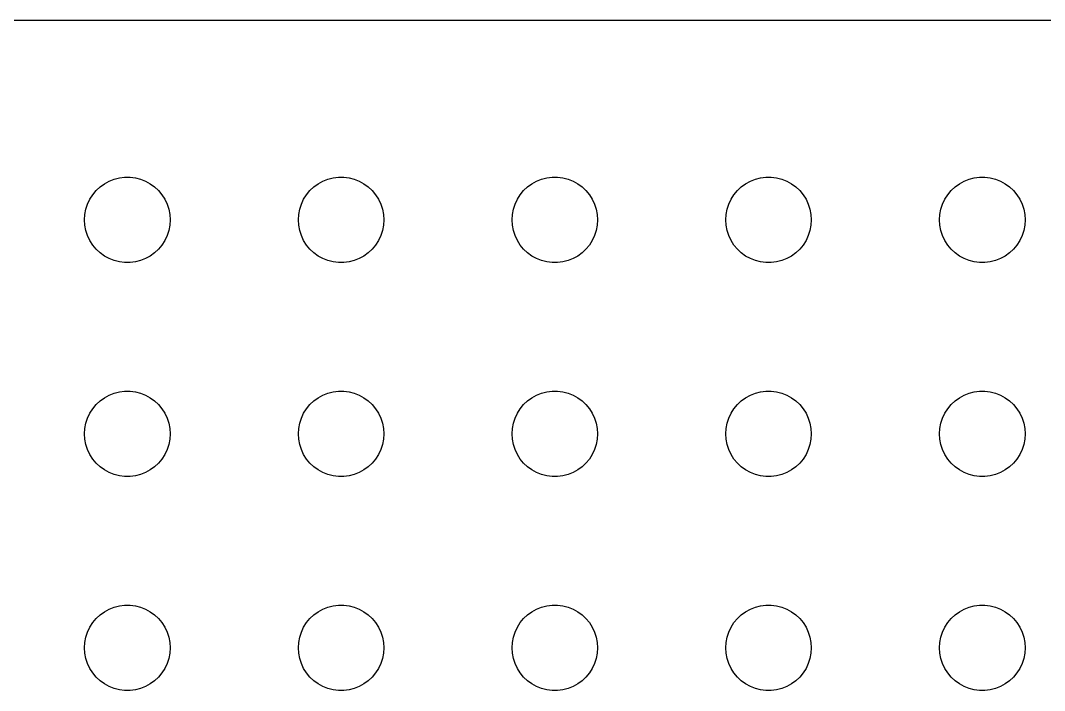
# Model space of a CAD drawing. Header units: metres. Extents: x -134 to 134, y 518 to 1078.
# Drawn here: x -3.75 to 32.18, y 940.5 to 963.99 of the extents above; entities that cross this region are included whole.
import ezdxf

# ---------------------------------------------------------------- set-up
doc = ezdxf.new("R2010")
doc.units = ezdxf.units.M

msp = doc.modelspace()

# ---------------------------------------------------------------- linework, layer by layer
for p, q in [((129.814, 963.99), (-129.814, 963.99)), ((-0.80373, 958.266), (-0.63866, 958.357)), ((-0.63866, 958.357), (-0.46352, 958.427)), ((-0.46352, 958.427), (-0.28107, 958.473)), ((-0.28107, 958.473), (-0.09418, 958.497)), ((-0.09418, 958.497), (0.09418, 958.497)), ((0.09418, 958.497), (0.28107, 958.473)), ((0.28107, 958.473), (0.46352, 958.427)), ((0.46352, 958.427), (0.63866, 958.357)), ((0.63866, 958.357), (0.80373, 958.266)), ((6.69626, 958.266), (6.86133, 958.357)), ((6.86133, 958.357), (7.03647, 958.427)), ((7.03647, 958.427), (7.21892, 958.473)), ((7.21892, 958.473), (7.40581, 958.497)), ((7.40581, 958.497), (7.59418, 958.497)), ((7.59418, 958.497), (7.78107, 958.473)), ((7.78107, 958.473), (7.96352, 958.427)), ((7.96352, 958.427), (8.13866, 958.357)), ((8.13866, 958.357), (8.30373, 958.266)), ((14.1963, 958.266), (14.3613, 958.357)), ((14.3613, 958.357), (14.5365, 958.427)), ((14.5365, 958.427), (14.7189, 958.473)), ((14.7189, 958.473), (14.9058, 958.497)), ((14.9058, 958.497), (15.0942, 958.497)), ((15.0942, 958.497), (15.2811, 958.473)), ((15.2811, 958.473), (15.4635, 958.427)), ((15.4635, 958.427), (15.6387, 958.357)), ((15.6387, 958.357), (15.8037, 958.266)), ((21.6963, 958.266), (21.8613, 958.357)), ((21.8613, 958.357), (22.0365, 958.427)), ((22.0365, 958.427), (22.2189, 958.473)), ((22.2189, 958.473), (22.4058, 958.497)), ((22.4058, 958.497), (22.5942, 958.497)), ((22.5942, 958.497), (22.7811, 958.473)), ((22.7811, 958.473), (22.9635, 958.427)), ((22.9635, 958.427), (23.1387, 958.357)), ((23.1387, 958.357), (23.3037, 958.266)), ((29.1963, 958.266), (29.3613, 958.357)), ((29.3613, 958.357), (29.5365, 958.427)), ((29.5365, 958.427), (29.7189, 958.473)), ((29.7189, 958.473), (29.9058, 958.497)), ((29.9058, 958.497), (30.0942, 958.497)), ((30.0942, 958.497), (30.2811, 958.473)), ((30.2811, 958.473), (30.4635, 958.427)), ((30.4635, 958.427), (30.6387, 958.357)), ((30.6387, 958.357), (30.8037, 958.266)), ((-1.21352, 957.882), (-1.09344, 958.027)), ((-1.09344, 958.027), (-0.95613, 958.156)), ((-0.95613, 958.156), (-0.80373, 958.266)), ((0.80373, 958.266), (0.95613, 958.156)), ((0.95613, 958.156), (1.09344, 958.027)), ((1.09344, 958.027), (1.21352, 957.882)), ((6.28647, 957.882), (6.40654, 958.027)), ((6.40654, 958.027), (6.54385, 958.156)), ((6.54385, 958.156), (6.69626, 958.266)), ((8.30373, 958.266), (8.45613, 958.156)), ((8.45613, 958.156), (8.59344, 958.027)), ((8.59344, 958.027), (8.71352, 957.882)), ((13.7865, 957.882), (13.9065, 958.027)), ((13.9065, 958.027), (14.0439, 958.156)), ((14.0439, 958.156), (14.1963, 958.266)), ((15.8037, 958.266), (15.9561, 958.156)), ((15.9561, 958.156), (16.0934, 958.027)), ((16.0934, 958.027), (16.2135, 957.882)), ((21.2865, 957.882), (21.4065, 958.027)), ((21.4065, 958.027), (21.5439, 958.156)), ((21.5439, 958.156), (21.6963, 958.266)), ((23.3037, 958.266), (23.4561, 958.156)), ((23.4561, 958.156), (23.5934, 958.027)), ((23.5934, 958.027), (23.7135, 957.882)), ((28.7865, 957.882), (28.9065, 958.027)), ((28.9065, 958.027), (29.0439, 958.156)), ((29.0439, 958.156), (29.1963, 958.266)), ((30.8037, 958.266), (30.9561, 958.156)), ((30.9561, 958.156), (31.0934, 958.027)), ((31.0934, 958.027), (31.2135, 957.882)), ((-1.39465, 957.552), (-1.31445, 957.723)), ((-1.31445, 957.723), (-1.21352, 957.882)), ((1.21352, 957.882), (1.31445, 957.723)), ((1.31445, 957.723), (1.39465, 957.552)), ((6.10533, 957.552), (6.18553, 957.723)), ((6.18553, 957.723), (6.28647, 957.882)), ((8.71352, 957.882), (8.81445, 957.723)), ((8.81445, 957.723), (8.89465, 957.552)), ((13.6053, 957.552), (13.6855, 957.723)), ((13.6855, 957.723), (13.7865, 957.882)), ((16.2135, 957.882), (16.3145, 957.723)), ((16.3145, 957.723), (16.3947, 957.552)), ((21.1053, 957.552), (21.1855, 957.723)), ((21.1855, 957.723), (21.2865, 957.882)), ((23.7135, 957.882), (23.8145, 957.723)), ((23.8145, 957.723), (23.8947, 957.552)), ((28.6053, 957.552), (28.6855, 957.723)), ((28.6855, 957.723), (28.7865, 957.882)), ((31.2135, 957.882), (31.3145, 957.723)), ((31.3145, 957.723), (31.3947, 957.552)), ((-1.48816, 957.188), (-1.45287, 957.373)), ((-1.45287, 957.373), (-1.39465, 957.552)), ((1.39465, 957.552), (1.45287, 957.373)), ((1.45287, 957.373), (1.48816, 957.188)), ((6.01183, 957.188), (6.04712, 957.373)), ((6.04712, 957.373), (6.10533, 957.552)), ((8.89465, 957.552), (8.95287, 957.373)), ((8.95287, 957.373), (8.98816, 957.188)), ((13.5118, 957.188), (13.5471, 957.373)), ((13.5471, 957.373), (13.6053, 957.552)), ((16.3947, 957.552), (16.4529, 957.373)), ((16.4529, 957.373), (16.4882, 957.188)), ((21.0118, 957.188), (21.0471, 957.373)), ((21.0471, 957.373), (21.1053, 957.552)), ((23.8947, 957.552), (23.9529, 957.373)), ((23.9529, 957.373), (23.9882, 957.188)), ((28.5118, 957.188), (28.5471, 957.373)), ((28.5471, 957.373), (28.6053, 957.552)), ((31.3947, 957.552), (31.4529, 957.373)), ((31.4529, 957.373), (31.4882, 957.188)), ((-1.5, 957), (-1.48816, 957.188)), ((-1.48816, 956.812), (-1.5, 957)), ((1.48816, 957.188), (1.5, 957)), ((1.5, 957), (1.48816, 956.812)), ((6, 957), (6.01183, 957.188)), ((6.01183, 956.812), (6, 957)), ((8.98816, 957.188), (9, 957)), ((9, 957), (8.98816, 956.812)), ((13.5, 957), (13.5118, 957.188)), ((13.5118, 956.812), (13.5, 957)), ((16.4882, 957.188), (16.5, 957)), ((16.5, 957), (16.4882, 956.812)), ((21, 957), (21.0118, 957.188)), ((21.0118, 956.812), (21, 957)), ((23.9882, 957.188), (24, 957)), ((24, 957), (23.9882, 956.812)), ((28.5, 957), (28.5118, 957.188)), ((28.5118, 956.812), (28.5, 957)), ((31.4882, 957.188), (31.5, 957)), ((31.5, 957), (31.4882, 956.812)), ((-1.45287, 956.627), (-1.48816, 956.812)), ((-1.39465, 956.448), (-1.45287, 956.627)), ((1.45287, 956.627), (1.39465, 956.448)), ((1.48816, 956.812), (1.45287, 956.627)), ((6.04712, 956.627), (6.01183, 956.812)), ((6.10533, 956.448), (6.04712, 956.627)), ((8.95287, 956.627), (8.89465, 956.448)), ((8.98816, 956.812), (8.95287, 956.627)), ((13.5471, 956.627), (13.5118, 956.812)), ((13.6053, 956.448), (13.5471, 956.627)), ((16.4529, 956.627), (16.3947, 956.448)), ((16.4882, 956.812), (16.4529, 956.627)), ((21.0471, 956.627), (21.0118, 956.812)), ((21.1053, 956.448), (21.0471, 956.627)), ((23.9529, 956.627), (23.8947, 956.448)), ((23.9882, 956.812), (23.9529, 956.627)), ((28.5471, 956.627), (28.5118, 956.812)), ((28.6053, 956.448), (28.5471, 956.627)), ((31.4529, 956.627), (31.3947, 956.448)), ((31.4882, 956.812), (31.4529, 956.627)), ((-1.31445, 956.277), (-1.39465, 956.448)), ((-1.21352, 956.118), (-1.31445, 956.277)), ((1.31445, 956.277), (1.21352, 956.118)), ((1.39465, 956.448), (1.31445, 956.277)), ((6.18553, 956.277), (6.10533, 956.448)), ((6.28647, 956.118), (6.18553, 956.277)), ((8.81445, 956.277), (8.71352, 956.118)), ((8.89465, 956.448), (8.81445, 956.277)), ((13.6855, 956.277), (13.6053, 956.448)), ((13.7865, 956.118), (13.6855, 956.277)), ((16.3145, 956.277), (16.2135, 956.118)), ((16.3947, 956.448), (16.3145, 956.277)), ((21.1855, 956.277), (21.1053, 956.448)), ((21.2865, 956.118), (21.1855, 956.277)), ((23.8145, 956.277), (23.7135, 956.118)), ((23.8947, 956.448), (23.8145, 956.277)), ((28.6855, 956.277), (28.6053, 956.448)), ((28.7865, 956.118), (28.6855, 956.277)), ((31.3145, 956.277), (31.2135, 956.118)), ((31.3947, 956.448), (31.3145, 956.277)), ((-1.09344, 955.973), (-1.21352, 956.118)), ((-0.95613, 955.844), (-1.09344, 955.973)), ((-0.80373, 955.734), (-0.95613, 955.844)), ((0.95613, 955.844), (0.80373, 955.734)), ((1.09344, 955.973), (0.95613, 955.844)), ((1.21352, 956.118), (1.09344, 955.973)), ((6.40654, 955.973), (6.28647, 956.118)), ((6.54385, 955.844), (6.40654, 955.973)), ((6.69626, 955.734), (6.54385, 955.844)), ((8.45613, 955.844), (8.30373, 955.734)), ((8.59344, 955.973), (8.45613, 955.844)), ((8.71352, 956.118), (8.59344, 955.973)), ((13.9065, 955.973), (13.7865, 956.118)), ((14.0439, 955.844), (13.9065, 955.973)), ((14.1963, 955.734), (14.0439, 955.844)), ((15.9561, 955.844), (15.8037, 955.734)), ((16.0934, 955.973), (15.9561, 955.844)), ((16.2135, 956.118), (16.0934, 955.973)), ((21.4065, 955.973), (21.2865, 956.118)), ((21.5439, 955.844), (21.4065, 955.973)), ((21.6963, 955.734), (21.5439, 955.844)), ((23.4561, 955.844), (23.3037, 955.734)), ((23.5934, 955.973), (23.4561, 955.844)), ((23.7135, 956.118), (23.5934, 955.973)), ((28.9065, 955.973), (28.7865, 956.118)), ((29.0439, 955.844), (28.9065, 955.973)), ((29.1963, 955.734), (29.0439, 955.844)), ((30.9561, 955.844), (30.8037, 955.734)), ((31.0934, 955.973), (30.9561, 955.844)), ((31.2135, 956.118), (31.0934, 955.973)), ((-0.63866, 955.643), (-0.80373, 955.734)), ((-0.46352, 955.573), (-0.63866, 955.643)), ((-0.28107, 955.527), (-0.46352, 955.573)), ((-0.09418, 955.503), (-0.28107, 955.527)), ((0.09418, 955.503), (-0.09418, 955.503)), ((0.28107, 955.527), (0.09418, 955.503)), ((0.46352, 955.573), (0.28107, 955.527)), ((0.63866, 955.643), (0.46352, 955.573)), ((0.80373, 955.734), (0.63866, 955.643)), ((6.86133, 955.643), (6.69626, 955.734)), ((7.03647, 955.573), (6.86133, 955.643)), ((7.21892, 955.527), (7.03647, 955.573)), ((7.40581, 955.503), (7.21892, 955.527)), ((7.59418, 955.503), (7.40581, 955.503)), ((7.78107, 955.527), (7.59418, 955.503)), ((7.96352, 955.573), (7.78107, 955.527)), ((8.13866, 955.643), (7.96352, 955.573)), ((8.30373, 955.734), (8.13866, 955.643)), ((14.3613, 955.643), (14.1963, 955.734)), ((14.5365, 955.573), (14.3613, 955.643)), ((14.7189, 955.527), (14.5365, 955.573)), ((14.9058, 955.503), (14.7189, 955.527)), ((15.0942, 955.503), (14.9058, 955.503)), ((15.2811, 955.527), (15.0942, 955.503)), ((15.4635, 955.573), (15.2811, 955.527)), ((15.6387, 955.643), (15.4635, 955.573)), ((15.8037, 955.734), (15.6387, 955.643)), ((21.8613, 955.643), (21.6963, 955.734)), ((22.0365, 955.573), (21.8613, 955.643)), ((22.2189, 955.527), (22.0365, 955.573)), ((22.4058, 955.503), (22.2189, 955.527)), ((22.5942, 955.503), (22.4058, 955.503)), ((22.7811, 955.527), (22.5942, 955.503)), ((22.9635, 955.573), (22.7811, 955.527)), ((23.1387, 955.643), (22.9635, 955.573)), ((23.3037, 955.734), (23.1387, 955.643)), ((29.3613, 955.643), (29.1963, 955.734)), ((29.5365, 955.573), (29.3613, 955.643)), ((29.7189, 955.527), (29.5365, 955.573)), ((29.9058, 955.503), (29.7189, 955.527)), ((30.0942, 955.503), (29.9058, 955.503)), ((30.2811, 955.527), (30.0942, 955.503)), ((30.4635, 955.573), (30.2811, 955.527)), ((30.6387, 955.643), (30.4635, 955.573)), ((30.8037, 955.734), (30.6387, 955.643)), ((-0.80373, 950.766), (-0.63866, 950.857)), ((-0.63866, 950.857), (-0.46352, 950.927)), ((-0.46352, 950.927), (-0.28107, 950.973)), ((-0.28107, 950.973), (-0.09418, 950.997)), ((-0.09418, 950.997), (0.09418, 950.997)), ((0.09418, 950.997), (0.28107, 950.973)), ((0.28107, 950.973), (0.46352, 950.927)), ((0.46352, 950.927), (0.63866, 950.857)), ((0.63866, 950.857), (0.80373, 950.766)), ((6.69626, 950.766), (6.86133, 950.857)), ((6.86133, 950.857), (7.03647, 950.927)), ((7.03647, 950.927), (7.21892, 950.973)), ((7.21892, 950.973), (7.40581, 950.997)), ((7.40581, 950.997), (7.59418, 950.997)), ((7.59418, 950.997), (7.78107, 950.973)), ((7.78107, 950.973), (7.96352, 950.927)), ((7.96352, 950.927), (8.13866, 950.857)), ((8.13866, 950.857), (8.30373, 950.766)), ((14.1963, 950.766), (14.3613, 950.857)), ((14.3613, 950.857), (14.5365, 950.927)), ((14.5365, 950.927), (14.7189, 950.973)), ((14.7189, 950.973), (14.9058, 950.997)), ((14.9058, 950.997), (15.0942, 950.997)), ((15.0942, 950.997), (15.2811, 950.973)), ((15.2811, 950.973), (15.4635, 950.927)), ((15.4635, 950.927), (15.6387, 950.857)), ((15.6387, 950.857), (15.8037, 950.766)), ((21.6963, 950.766), (21.8613, 950.857)), ((21.8613, 950.857), (22.0365, 950.927)), ((22.0365, 950.927), (22.2189, 950.973)), ((22.2189, 950.973), (22.4058, 950.997)), ((22.4058, 950.997), (22.5942, 950.997)), ((22.5942, 950.997), (22.7811, 950.973)), ((22.7811, 950.973), (22.9635, 950.927)), ((22.9635, 950.927), (23.1387, 950.857)), ((23.1387, 950.857), (23.3037, 950.766)), ((29.1963, 950.766), (29.3613, 950.857)), ((29.3613, 950.857), (29.5365, 950.927)), ((29.5365, 950.927), (29.7189, 950.973)), ((29.7189, 950.973), (29.9058, 950.997)), ((29.9058, 950.997), (30.0942, 950.997)), ((30.0942, 950.997), (30.2811, 950.973)), ((30.2811, 950.973), (30.4635, 950.927)), ((30.4635, 950.927), (30.6387, 950.857)), ((30.6387, 950.857), (30.8037, 950.766)), ((-1.21352, 950.382), (-1.09344, 950.527)), ((-1.09344, 950.527), (-0.95613, 950.656)), ((-0.95613, 950.656), (-0.80373, 950.766)), ((0.80373, 950.766), (0.95613, 950.656)), ((0.95613, 950.656), (1.09344, 950.527)), ((1.09344, 950.527), (1.21352, 950.382)), ((6.28647, 950.382), (6.40654, 950.527)), ((6.40654, 950.527), (6.54385, 950.656)), ((6.54385, 950.656), (6.69626, 950.766)), ((8.30373, 950.766), (8.45613, 950.656)), ((8.45613, 950.656), (8.59344, 950.527)), ((8.59344, 950.527), (8.71352, 950.382)), ((13.7865, 950.382), (13.9065, 950.527)), ((13.9065, 950.527), (14.0439, 950.656)), ((14.0439, 950.656), (14.1963, 950.766)), ((15.8037, 950.766), (15.9561, 950.656)), ((15.9561, 950.656), (16.0934, 950.527)), ((16.0934, 950.527), (16.2135, 950.382)), ((21.2865, 950.382), (21.4065, 950.527)), ((21.4065, 950.527), (21.5439, 950.656)), ((21.5439, 950.656), (21.6963, 950.766)), ((23.3037, 950.766), (23.4561, 950.656)), ((23.4561, 950.656), (23.5934, 950.527)), ((23.5934, 950.527), (23.7135, 950.382)), ((28.7865, 950.382), (28.9065, 950.527)), ((28.9065, 950.527), (29.0439, 950.656)), ((29.0439, 950.656), (29.1963, 950.766)), ((30.8037, 950.766), (30.9561, 950.656)), ((30.9561, 950.656), (31.0934, 950.527)), ((31.0934, 950.527), (31.2135, 950.382)), ((-1.39465, 950.052), (-1.31445, 950.223)), ((-1.31445, 950.223), (-1.21352, 950.382)), ((1.21352, 950.382), (1.31445, 950.223)), ((1.31445, 950.223), (1.39465, 950.052)), ((6.10533, 950.052), (6.18553, 950.223)), ((6.18553, 950.223), (6.28647, 950.382)), ((8.71352, 950.382), (8.81445, 950.223)), ((8.81445, 950.223), (8.89465, 950.052)), ((13.6053, 950.052), (13.6855, 950.223)), ((13.6855, 950.223), (13.7865, 950.382)), ((16.2135, 950.382), (16.3145, 950.223)), ((16.3145, 950.223), (16.3947, 950.052)), ((21.1053, 950.052), (21.1855, 950.223)), ((21.1855, 950.223), (21.2865, 950.382)), ((23.7135, 950.382), (23.8145, 950.223)), ((23.8145, 950.223), (23.8947, 950.052)), ((28.6053, 950.052), (28.6855, 950.223)), ((28.6855, 950.223), (28.7865, 950.382)), ((31.2135, 950.382), (31.3145, 950.223)), ((31.3145, 950.223), (31.3947, 950.052)), ((-1.48816, 949.688), (-1.45287, 949.873)), ((-1.45287, 949.873), (-1.39465, 950.052)), ((1.39465, 950.052), (1.45287, 949.873)), ((1.45287, 949.873), (1.48816, 949.688)), ((6.01183, 949.688), (6.04712, 949.873)), ((6.04712, 949.873), (6.10533, 950.052)), ((8.89465, 950.052), (8.95287, 949.873)), ((8.95287, 949.873), (8.98816, 949.688)), ((13.5118, 949.688), (13.5471, 949.873)), ((13.5471, 949.873), (13.6053, 950.052)), ((16.3947, 950.052), (16.4529, 949.873)), ((16.4529, 949.873), (16.4882, 949.688)), ((21.0118, 949.688), (21.0471, 949.873)), ((21.0471, 949.873), (21.1053, 950.052)), ((23.8947, 950.052), (23.9529, 949.873)), ((23.9529, 949.873), (23.9882, 949.688)), ((28.5118, 949.688), (28.5471, 949.873)), ((28.5471, 949.873), (28.6053, 950.052)), ((31.3947, 950.052), (31.4529, 949.873)), ((31.4529, 949.873), (31.4882, 949.688)), ((-1.5, 949.5), (-1.48816, 949.688)), ((-1.48816, 949.312), (-1.5, 949.5)), ((1.48816, 949.688), (1.5, 949.5)), ((1.5, 949.5), (1.48816, 949.312)), ((6, 949.5), (6.01183, 949.688)), ((6.01183, 949.312), (6, 949.5)), ((8.98816, 949.688), (9, 949.5)), ((9, 949.5), (8.98816, 949.312)), ((13.5, 949.5), (13.5118, 949.688)), ((13.5118, 949.312), (13.5, 949.5)), ((16.4882, 949.688), (16.5, 949.5)), ((16.5, 949.5), (16.4882, 949.312)), ((21, 949.5), (21.0118, 949.688)), ((21.0118, 949.312), (21, 949.5)), ((23.9882, 949.688), (24, 949.5)), ((24, 949.5), (23.9882, 949.312)), ((28.5, 949.5), (28.5118, 949.688)), ((28.5118, 949.312), (28.5, 949.5)), ((31.4882, 949.688), (31.5, 949.5)), ((31.5, 949.5), (31.4882, 949.312)), ((-1.45287, 949.127), (-1.48816, 949.312)), ((-1.39465, 948.948), (-1.45287, 949.127)), ((1.45287, 949.127), (1.39465, 948.948)), ((1.48816, 949.312), (1.45287, 949.127)), ((6.04712, 949.127), (6.01183, 949.312)), ((6.10533, 948.948), (6.04712, 949.127)), ((8.95287, 949.127), (8.89465, 948.948)), ((8.98816, 949.312), (8.95287, 949.127)), ((13.5471, 949.127), (13.5118, 949.312)), ((13.6053, 948.948), (13.5471, 949.127)), ((16.4529, 949.127), (16.3947, 948.948)), ((16.4882, 949.312), (16.4529, 949.127)), ((21.0471, 949.127), (21.0118, 949.312)), ((21.1053, 948.948), (21.0471, 949.127)), ((23.9529, 949.127), (23.8947, 948.948)), ((23.9882, 949.312), (23.9529, 949.127)), ((28.5471, 949.127), (28.5118, 949.312)), ((28.6053, 948.948), (28.5471, 949.127)), ((31.4529, 949.127), (31.3947, 948.948)), ((31.4882, 949.312), (31.4529, 949.127)), ((-1.31445, 948.777), (-1.39465, 948.948)), ((-1.21352, 948.618), (-1.31445, 948.777)), ((1.31445, 948.777), (1.21352, 948.618)), ((1.39465, 948.948), (1.31445, 948.777)), ((6.18553, 948.777), (6.10533, 948.948)), ((6.28647, 948.618), (6.18553, 948.777)), ((8.81445, 948.777), (8.71352, 948.618)), ((8.89465, 948.948), (8.81445, 948.777)), ((13.6855, 948.777), (13.6053, 948.948)), ((13.7865, 948.618), (13.6855, 948.777)), ((16.3145, 948.777), (16.2135, 948.618)), ((16.3947, 948.948), (16.3145, 948.777)), ((21.1855, 948.777), (21.1053, 948.948)), ((21.2865, 948.618), (21.1855, 948.777)), ((23.8145, 948.777), (23.7135, 948.618)), ((23.8947, 948.948), (23.8145, 948.777)), ((28.6855, 948.777), (28.6053, 948.948)), ((28.7865, 948.618), (28.6855, 948.777)), ((31.3145, 948.777), (31.2135, 948.618)), ((31.3947, 948.948), (31.3145, 948.777)), ((-1.09344, 948.473), (-1.21352, 948.618)), ((-0.95613, 948.344), (-1.09344, 948.473)), ((-0.80373, 948.234), (-0.95613, 948.344)), ((0.95613, 948.344), (0.80373, 948.234)), ((1.09344, 948.473), (0.95613, 948.344)), ((1.21352, 948.618), (1.09344, 948.473)), ((6.40654, 948.473), (6.28647, 948.618)), ((6.54385, 948.344), (6.40654, 948.473)), ((6.69626, 948.234), (6.54385, 948.344)), ((8.45613, 948.344), (8.30373, 948.234)), ((8.59344, 948.473), (8.45613, 948.344)), ((8.71352, 948.618), (8.59344, 948.473)), ((13.9065, 948.473), (13.7865, 948.618)), ((14.0439, 948.344), (13.9065, 948.473)), ((14.1963, 948.234), (14.0439, 948.344)), ((15.9561, 948.344), (15.8037, 948.234)), ((16.0934, 948.473), (15.9561, 948.344)), ((16.2135, 948.618), (16.0934, 948.473)), ((21.4065, 948.473), (21.2865, 948.618)), ((21.5439, 948.344), (21.4065, 948.473)), ((21.6963, 948.234), (21.5439, 948.344)), ((23.4561, 948.344), (23.3037, 948.234)), ((23.5934, 948.473), (23.4561, 948.344)), ((23.7135, 948.618), (23.5934, 948.473)), ((28.9065, 948.473), (28.7865, 948.618)), ((29.0439, 948.344), (28.9065, 948.473)), ((29.1963, 948.234), (29.0439, 948.344)), ((30.9561, 948.344), (30.8037, 948.234)), ((31.0934, 948.473), (30.9561, 948.344)), ((31.2135, 948.618), (31.0934, 948.473)), ((-0.63866, 948.143), (-0.80373, 948.234)), ((-0.46352, 948.073), (-0.63866, 948.143)), ((-0.28107, 948.027), (-0.46352, 948.073)), ((-0.09418, 948.003), (-0.28107, 948.027)), ((0.09418, 948.003), (-0.09418, 948.003)), ((0.28107, 948.027), (0.09418, 948.003)), ((0.46352, 948.073), (0.28107, 948.027)), ((0.63866, 948.143), (0.46352, 948.073)), ((0.80373, 948.234), (0.63866, 948.143)), ((6.86133, 948.143), (6.69626, 948.234)), ((7.03647, 948.073), (6.86133, 948.143)), ((7.21892, 948.027), (7.03647, 948.073)), ((7.40581, 948.003), (7.21892, 948.027)), ((7.59418, 948.003), (7.40581, 948.003)), ((7.78107, 948.027), (7.59418, 948.003)), ((7.96352, 948.073), (7.78107, 948.027)), ((8.13866, 948.143), (7.96352, 948.073)), ((8.30373, 948.234), (8.13866, 948.143)), ((14.3613, 948.143), (14.1963, 948.234)), ((14.5365, 948.073), (14.3613, 948.143)), ((14.7189, 948.027), (14.5365, 948.073)), ((14.9058, 948.003), (14.7189, 948.027)), ((15.0942, 948.003), (14.9058, 948.003)), ((15.2811, 948.027), (15.0942, 948.003)), ((15.4635, 948.073), (15.2811, 948.027)), ((15.6387, 948.143), (15.4635, 948.073)), ((15.8037, 948.234), (15.6387, 948.143)), ((21.8613, 948.143), (21.6963, 948.234)), ((22.0365, 948.073), (21.8613, 948.143)), ((22.2189, 948.027), (22.0365, 948.073)), ((22.4058, 948.003), (22.2189, 948.027)), ((22.5942, 948.003), (22.4058, 948.003)), ((22.7811, 948.027), (22.5942, 948.003)), ((22.9635, 948.073), (22.7811, 948.027)), ((23.1387, 948.143), (22.9635, 948.073)), ((23.3037, 948.234), (23.1387, 948.143)), ((29.3613, 948.143), (29.1963, 948.234)), ((29.5365, 948.073), (29.3613, 948.143)), ((29.7189, 948.027), (29.5365, 948.073)), ((29.9058, 948.003), (29.7189, 948.027)), ((30.0942, 948.003), (29.9058, 948.003)), ((30.2811, 948.027), (30.0942, 948.003)), ((30.4635, 948.073), (30.2811, 948.027)), ((30.6387, 948.143), (30.4635, 948.073)), ((30.8037, 948.234), (30.6387, 948.143)), ((-0.95613, 943.156), (-0.80373, 943.266)), ((-0.80373, 943.266), (-0.63866, 943.357)), ((-0.63866, 943.357), (-0.46352, 943.427)), ((-0.46352, 943.427), (-0.28107, 943.473)), ((-0.28107, 943.473), (-0.09418, 943.497)), ((-0.09418, 943.497), (0.09418, 943.497)), ((0.09418, 943.497), (0.28107, 943.473)), ((0.28107, 943.473), (0.46352, 943.427)), ((0.46352, 943.427), (0.63866, 943.357)), ((0.63866, 943.357), (0.80373, 943.266)), ((0.80373, 943.266), (0.95613, 943.156)), ((6.54385, 943.156), (6.69626, 943.266)), ((6.69626, 943.266), (6.86133, 943.357)), ((6.86133, 943.357), (7.03647, 943.427)), ((7.03647, 943.427), (7.21892, 943.473)), ((7.21892, 943.473), (7.40581, 943.497)), ((7.40581, 943.497), (7.59418, 943.497)), ((7.59418, 943.497), (7.78107, 943.473)), ((7.78107, 943.473), (7.96352, 943.427)), ((7.96352, 943.427), (8.13866, 943.357)), ((8.13866, 943.357), (8.30373, 943.266)), ((8.30373, 943.266), (8.45613, 943.156)), ((14.0439, 943.156), (14.1963, 943.266)), ((14.1963, 943.266), (14.3613, 943.357)), ((14.3613, 943.357), (14.5365, 943.427)), ((14.5365, 943.427), (14.7189, 943.473)), ((14.7189, 943.473), (14.9058, 943.497)), ((14.9058, 943.497), (15.0942, 943.497)), ((15.0942, 943.497), (15.2811, 943.473)), ((15.2811, 943.473), (15.4635, 943.427)), ((15.4635, 943.427), (15.6387, 943.357)), ((15.6387, 943.357), (15.8037, 943.266)), ((15.8037, 943.266), (15.9561, 943.156)), ((21.5439, 943.156), (21.6963, 943.266)), ((21.6963, 943.266), (21.8613, 943.357)), ((21.8613, 943.357), (22.0365, 943.427)), ((22.0365, 943.427), (22.2189, 943.473)), ((22.2189, 943.473), (22.4058, 943.497)), ((22.4058, 943.497), (22.5942, 943.497)), ((22.5942, 943.497), (22.7811, 943.473)), ((22.7811, 943.473), (22.9635, 943.427)), ((22.9635, 943.427), (23.1387, 943.357)), ((23.1387, 943.357), (23.3037, 943.266)), ((23.3037, 943.266), (23.4561, 943.156)), ((29.0439, 943.156), (29.1963, 943.266)), ((29.1963, 943.266), (29.3613, 943.357)), ((29.3613, 943.357), (29.5365, 943.427)), ((29.5365, 943.427), (29.7189, 943.473)), ((29.7189, 943.473), (29.9058, 943.497)), ((29.9058, 943.497), (30.0942, 943.497)), ((30.0942, 943.497), (30.2811, 943.473)), ((30.2811, 943.473), (30.4635, 943.427)), ((30.4635, 943.427), (30.6387, 943.357)), ((30.6387, 943.357), (30.8037, 943.266)), ((30.8037, 943.266), (30.9561, 943.156)), ((-1.21352, 942.882), (-1.09344, 943.027)), ((-1.09344, 943.027), (-0.95613, 943.156)), ((0.95613, 943.156), (1.09344, 943.027)), ((1.09344, 943.027), (1.21352, 942.882)), ((6.28647, 942.882), (6.40654, 943.027)), ((6.40654, 943.027), (6.54385, 943.156)), ((8.45613, 943.156), (8.59344, 943.027)), ((8.59344, 943.027), (8.71352, 942.882)), ((13.7865, 942.882), (13.9065, 943.027)), ((13.9065, 943.027), (14.0439, 943.156)), ((15.9561, 943.156), (16.0934, 943.027)), ((16.0934, 943.027), (16.2135, 942.882)), ((21.2865, 942.882), (21.4065, 943.027)), ((21.4065, 943.027), (21.5439, 943.156)), ((23.4561, 943.156), (23.5934, 943.027)), ((23.5934, 943.027), (23.7135, 942.882)), ((28.7865, 942.882), (28.9065, 943.027)), ((28.9065, 943.027), (29.0439, 943.156)), ((30.9561, 943.156), (31.0934, 943.027)), ((31.0934, 943.027), (31.2135, 942.882)), ((-1.45287, 942.373), (-1.39465, 942.552)), ((-1.39465, 942.552), (-1.31445, 942.723)), ((-1.31445, 942.723), (-1.21352, 942.882)), ((1.21352, 942.882), (1.31445, 942.723)), ((1.31445, 942.723), (1.39465, 942.552)), ((1.39465, 942.552), (1.45287, 942.373)), ((6.04712, 942.373), (6.10533, 942.552)), ((6.10533, 942.552), (6.18553, 942.723)), ((6.18553, 942.723), (6.28647, 942.882)), ((8.71352, 942.882), (8.81445, 942.723)), ((8.81445, 942.723), (8.89465, 942.552)), ((8.89465, 942.552), (8.95287, 942.373)), ((13.5471, 942.373), (13.6053, 942.552)), ((13.6053, 942.552), (13.6855, 942.723)), ((13.6855, 942.723), (13.7865, 942.882)), ((16.2135, 942.882), (16.3145, 942.723)), ((16.3145, 942.723), (16.3947, 942.552)), ((16.3947, 942.552), (16.4529, 942.373)), ((21.0471, 942.373), (21.1053, 942.552)), ((21.1053, 942.552), (21.1855, 942.723)), ((21.1855, 942.723), (21.2865, 942.882)), ((23.7135, 942.882), (23.8145, 942.723)), ((23.8145, 942.723), (23.8947, 942.552)), ((23.8947, 942.552), (23.9529, 942.373)), ((28.5471, 942.373), (28.6053, 942.552)), ((28.6053, 942.552), (28.6855, 942.723)), ((28.6855, 942.723), (28.7865, 942.882)), ((31.2135, 942.882), (31.3145, 942.723)), ((31.3145, 942.723), (31.3947, 942.552)), ((31.3947, 942.552), (31.4529, 942.373)), ((-1.5, 942), (-1.48816, 942.188)), ((-1.48816, 942.188), (-1.45287, 942.373)), ((1.45287, 942.373), (1.48816, 942.188)), ((1.48816, 942.188), (1.5, 942)), ((6, 942), (6.01183, 942.188)), ((6.01183, 942.188), (6.04712, 942.373)), ((8.95287, 942.373), (8.98816, 942.188)), ((8.98816, 942.188), (9, 942)), ((13.5, 942), (13.5118, 942.188)), ((13.5118, 942.188), (13.5471, 942.373)), ((16.4529, 942.373), (16.4882, 942.188)), ((16.4882, 942.188), (16.5, 942)), ((21, 942), (21.0118, 942.188)), ((21.0118, 942.188), (21.0471, 942.373)), ((23.9529, 942.373), (23.9882, 942.188)), ((23.9882, 942.188), (24, 942)), ((28.5, 942), (28.5118, 942.188)), ((28.5118, 942.188), (28.5471, 942.373)), ((31.4529, 942.373), (31.4882, 942.188)), ((31.4882, 942.188), (31.5, 942)), ((-1.48816, 941.812), (-1.5, 942)), ((1.5, 942), (1.48816, 941.812)), ((6.01183, 941.812), (6, 942)), ((9, 942), (8.98816, 941.812)), ((13.5118, 941.812), (13.5, 942)), ((16.5, 942), (16.4882, 941.812)), ((21.0118, 941.812), (21, 942)), ((24, 942), (23.9882, 941.812)), ((28.5118, 941.812), (28.5, 942)), ((31.5, 942), (31.4882, 941.812)), ((-1.45287, 941.627), (-1.48816, 941.812)), ((-1.39465, 941.448), (-1.45287, 941.627)), ((1.45287, 941.627), (1.39465, 941.448)), ((1.48816, 941.812), (1.45287, 941.627)), ((6.04712, 941.627), (6.01183, 941.812)), ((6.10533, 941.448), (6.04712, 941.627)), ((8.95287, 941.627), (8.89465, 941.448)), ((8.98816, 941.812), (8.95287, 941.627)), ((13.5471, 941.627), (13.5118, 941.812)), ((13.6053, 941.448), (13.5471, 941.627)), ((16.4529, 941.627), (16.3947, 941.448)), ((16.4882, 941.812), (16.4529, 941.627)), ((21.0471, 941.627), (21.0118, 941.812)), ((21.1053, 941.448), (21.0471, 941.627)), ((23.9529, 941.627), (23.8947, 941.448)), ((23.9882, 941.812), (23.9529, 941.627)), ((28.5471, 941.627), (28.5118, 941.812)), ((28.6053, 941.448), (28.5471, 941.627)), ((31.4529, 941.627), (31.3947, 941.448)), ((31.4882, 941.812), (31.4529, 941.627)), ((-1.31445, 941.277), (-1.39465, 941.448)), ((-1.21352, 941.118), (-1.31445, 941.277)), ((-1.09344, 940.973), (-1.21352, 941.118)), ((1.21352, 941.118), (1.09344, 940.973)), ((1.31445, 941.277), (1.21352, 941.118)), ((1.39465, 941.448), (1.31445, 941.277)), ((6.18553, 941.277), (6.10533, 941.448)), ((6.28647, 941.118), (6.18553, 941.277)), ((6.40654, 940.973), (6.28647, 941.118)), ((8.71352, 941.118), (8.59344, 940.973)), ((8.81445, 941.277), (8.71352, 941.118)), ((8.89465, 941.448), (8.81445, 941.277)), ((13.6855, 941.277), (13.6053, 941.448)), ((13.7865, 941.118), (13.6855, 941.277)), ((13.9065, 940.973), (13.7865, 941.118)), ((16.2135, 941.118), (16.0934, 940.973)), ((16.3145, 941.277), (16.2135, 941.118)), ((16.3947, 941.448), (16.3145, 941.277)), ((21.1855, 941.277), (21.1053, 941.448)), ((21.2865, 941.118), (21.1855, 941.277)), ((21.4065, 940.973), (21.2865, 941.118)), ((23.7135, 941.118), (23.5934, 940.973)), ((23.8145, 941.277), (23.7135, 941.118)), ((23.8947, 941.448), (23.8145, 941.277)), ((28.6855, 941.277), (28.6053, 941.448)), ((28.7865, 941.118), (28.6855, 941.277)), ((28.9065, 940.973), (28.7865, 941.118)), ((31.2135, 941.118), (31.0934, 940.973)), ((31.3145, 941.277), (31.2135, 941.118)), ((31.3947, 941.448), (31.3145, 941.277)), ((-0.95613, 940.844), (-1.09344, 940.973)), ((-0.80373, 940.734), (-0.95613, 940.844)), ((0.95613, 940.844), (0.80373, 940.734)), ((1.09344, 940.973), (0.95613, 940.844)), ((6.54385, 940.844), (6.40654, 940.973)), ((6.69626, 940.734), (6.54385, 940.844)), ((8.45613, 940.844), (8.30373, 940.734)), ((8.59344, 940.973), (8.45613, 940.844)), ((14.0439, 940.844), (13.9065, 940.973)), ((14.1963, 940.734), (14.0439, 940.844)), ((15.9561, 940.844), (15.8037, 940.734)), ((16.0934, 940.973), (15.9561, 940.844)), ((21.5439, 940.844), (21.4065, 940.973)), ((21.6963, 940.734), (21.5439, 940.844)), ((23.4561, 940.844), (23.3037, 940.734)), ((23.5934, 940.973), (23.4561, 940.844)), ((29.0439, 940.844), (28.9065, 940.973)), ((29.1963, 940.734), (29.0439, 940.844)), ((30.9561, 940.844), (30.8037, 940.734)), ((31.0934, 940.973), (30.9561, 940.844)), ((-0.63866, 940.643), (-0.80373, 940.734)), ((-0.46352, 940.573), (-0.63866, 940.643)), ((-0.28107, 940.527), (-0.46352, 940.573)), ((-0.09418, 940.503), (-0.28107, 940.527)), ((0.09418, 940.503), (-0.09418, 940.503)), ((0.28107, 940.527), (0.09418, 940.503)), ((0.46352, 940.573), (0.28107, 940.527)), ((0.63866, 940.643), (0.46352, 940.573)), ((0.80373, 940.734), (0.63866, 940.643)), ((6.86133, 940.643), (6.69626, 940.734)), ((7.03647, 940.573), (6.86133, 940.643)), ((7.21892, 940.527), (7.03647, 940.573)), ((7.40581, 940.503), (7.21892, 940.527)), ((7.59418, 940.503), (7.40581, 940.503)), ((7.78107, 940.527), (7.59418, 940.503)), ((7.96352, 940.573), (7.78107, 940.527)), ((8.13866, 940.643), (7.96352, 940.573)), ((8.30373, 940.734), (8.13866, 940.643)), ((14.3613, 940.643), (14.1963, 940.734)), ((14.5365, 940.573), (14.3613, 940.643)), ((14.7189, 940.527), (14.5365, 940.573)), ((14.9058, 940.503), (14.7189, 940.527)), ((15.0942, 940.503), (14.9058, 940.503)), ((15.2811, 940.527), (15.0942, 940.503)), ((15.4635, 940.573), (15.2811, 940.527)), ((15.6387, 940.643), (15.4635, 940.573)), ((15.8037, 940.734), (15.6387, 940.643)), ((21.8613, 940.643), (21.6963, 940.734)), ((22.0365, 940.573), (21.8613, 940.643)), ((22.2189, 940.527), (22.0365, 940.573)), ((22.4058, 940.503), (22.2189, 940.527)), ((22.5942, 940.503), (22.4058, 940.503)), ((22.7811, 940.527), (22.5942, 940.503)), ((22.9635, 940.573), (22.7811, 940.527)), ((23.1387, 940.643), (22.9635, 940.573)), ((23.3037, 940.734), (23.1387, 940.643)), ((29.3613, 940.643), (29.1963, 940.734)), ((29.5365, 940.573), (29.3613, 940.643)), ((29.7189, 940.527), (29.5365, 940.573)), ((29.9058, 940.503), (29.7189, 940.527)), ((30.0942, 940.503), (29.9058, 940.503)), ((30.2811, 940.527), (30.0942, 940.503)), ((30.4635, 940.573), (30.2811, 940.527)), ((30.6387, 940.643), (30.4635, 940.573)), ((30.8037, 940.734), (30.6387, 940.643))]:
    msp.add_line(p, q)

doc.saveas('drawing.dxf')
